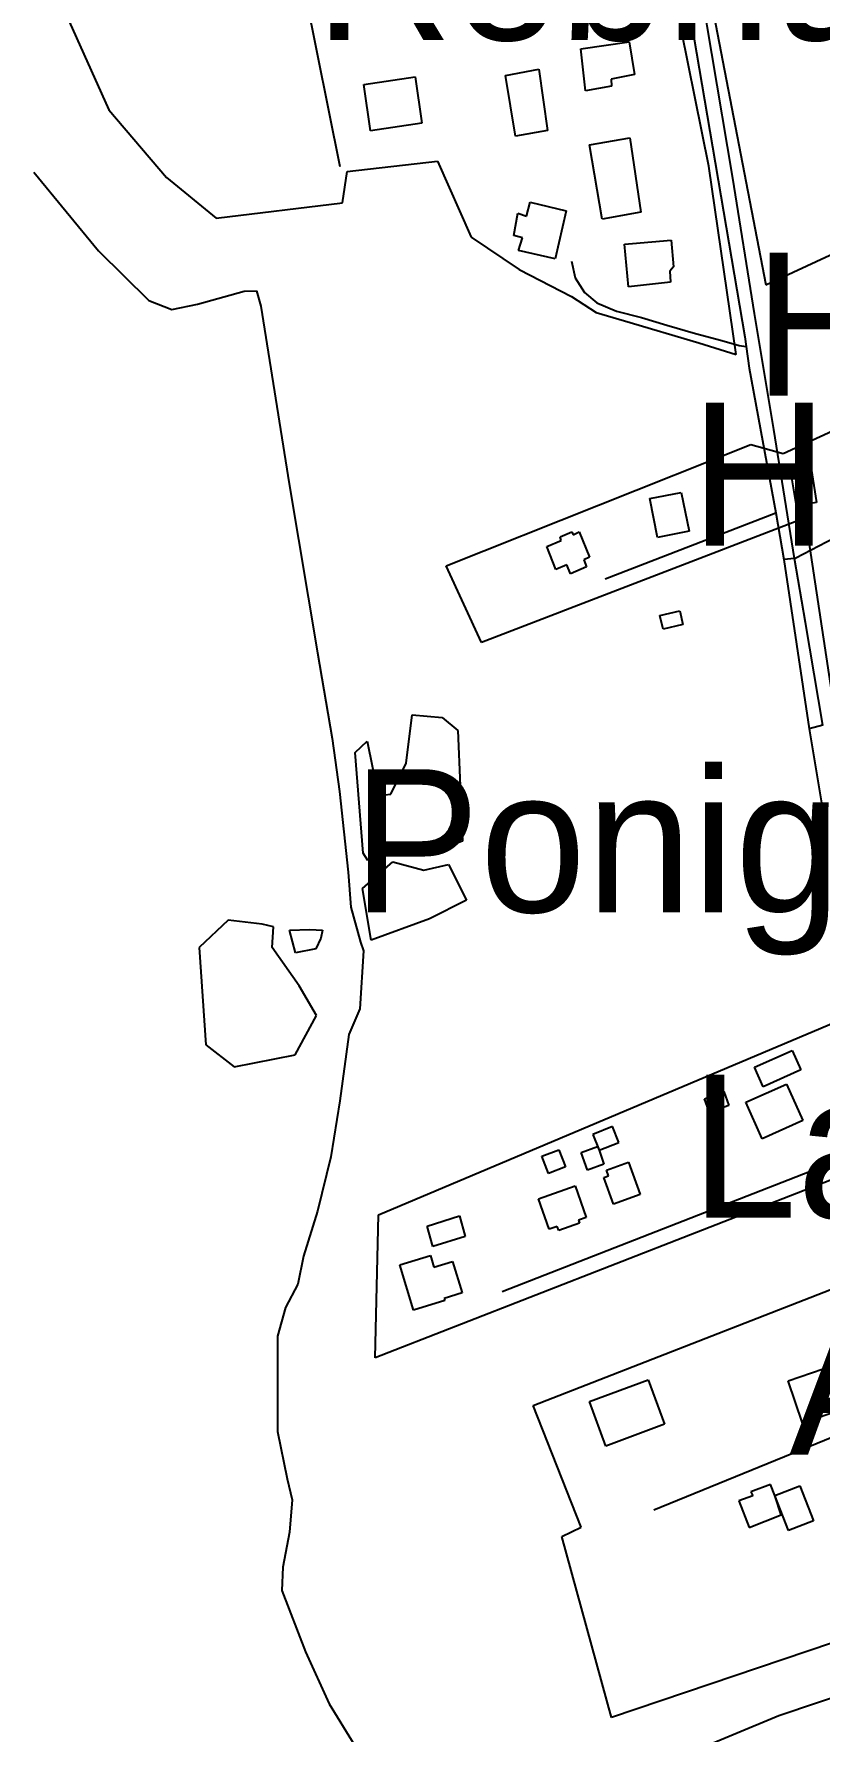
# Model space of a CAD drawing. Extents: x -3657 to 4700, y -7332 to 8131.
# Drawn here: x -3082 to -2844, y -4259 to -3743 of the extents above; entities that cross this region are included whole.
import ezdxf

# ---------------------------------------------------------------- set-up
doc = ezdxf.new("R2010")
doc.units = 0
for name, color, linetype in [('OSM_BUILDING_DETACHED', 9, 'CONTINUOUS'), ('OSM_BUILDING_GARAGE', 9, 'CONTINUOUS'), ('OSM_BUILDING_HOUSE', 9, 'CONTINUOUS'), ('OSM_BUILDING_YES', 9, 'CONTINUOUS'), ('OSM_HIGHWAY_PATH', 8, 'CONTINUOUS'), ('OSM_HIGHWAY_SECONDARY', 8, 'CONTINUOUS'), ('OSM_HIGHWAY_SERVICE', 8, 'CONTINUOUS'), ('OSM_LABELS', 8, 'CONTINUOUS'), ('OSM_LANDUSE_FARMLAND', 3, 'CONTINUOUS'), ('OSM_LANDUSE_RESIDENTIAL', 3, 'CONTINUOUS'), ('OSM_NATURAL_WATER', 4, 'CONTINUOUS'), ('OSM_WATERWAY_STREAM', 4, 'CONTINUOUS')]:
    doc.layers.add(name, color=color, linetype=linetype)

msp = doc.modelspace()

# ---------------------------------------------------------------- linework, layer by layer
at = {"layer": 'OSM_BUILDING_DETACHED'}
for p, q in [((-2908.547418, -4088.210019), (-2901.842754, -4085.774851)), ((-2901.842754, -4085.774851), (-2898.285641, -4095.571124)), ((-2909.336202, -4090.456157), (-2907.917907, -4089.94466)), ((-2906.401015, -4098.528909), (-2909.336202, -4090.456157)), ((-2907.917907, -4089.94466), (-2908.547418, -4088.210019)), ((-2929.192321, -4096.927702), (-2918.073501, -4093.002521)), ((-2925.946172, -4106.123522), (-2929.192321, -4096.927702)), ((-2918.073501, -4093.002521), (-2914.706, -4102.554165)), ((-2898.285641, -4095.571124), (-2906.401015, -4098.528909)), ((-2923.488807, -4105.256202), (-2925.946172, -4106.123522)), ((-2923.041323, -4106.523824), (-2923.488807, -4105.256202)), ((-2916.731051, -4104.288806), (-2923.041323, -4106.523824)), ((-2914.706, -4102.554165), (-2917.057183, -4103.377007)), ((-2917.057183, -4103.377007), (-2916.731051, -4104.288806)), ((-2971.346758, -4116.976147), (-2962.040624, -4114.107318)), ((-2967.122213, -4130.70872), (-2971.346758, -4116.976147)), ((-2962.040624, -4114.107318), (-2960.96363, -4117.621078)), ((-2960.96363, -4117.621078), (-2955.33596, -4115.886437)), ((-2955.33596, -4115.886437), (-2952.385604, -4125.471439)), ((-2957.671974, -4127.806533), (-2967.122213, -4130.70872)), ((-2952.385604, -4125.471439), (-2957.86917, -4127.161602)), ((-2957.86917, -4127.161602), (-2957.671974, -4127.806533))]:
    msp.add_line(p, q, dxfattribs=at)
at = {"layer": 'OSM_BUILDING_GARAGE'}
for p, q in [((-2852.521002, -3876.150175), (-2846.385172, -3875.14942)), ((-2846.385172, -3875.14942), (-2844.693837, -3885.434951)), ((-2850.829667, -3886.446825), (-2852.521002, -3876.150175)), ((-2844.693837, -3885.434951), (-2850.829667, -3886.446825)), ((-2863.579146, -4056.964245), (-2852.073518, -4051.849278)), ((-2852.073518, -4051.849278), (-2849.456879, -4057.74261)), ((-2860.962507, -4062.857576), (-2863.579146, -4056.964245)), ((-2849.456879, -4057.74261), (-2860.962507, -4062.857576)), ((-2963.056941, -4105.233963), (-2953.14405, -4102.076027)), ((-2953.14405, -4102.076027), (-2951.4603, -4108.336301)), ((-2961.327684, -4111.394162), (-2963.056941, -4105.233963)), ((-2951.4603, -4108.336301), (-2961.327684, -4111.394162)), ((-2857.375057, -4187.028951), (-2849.813349, -4184.048927)), ((-2849.813349, -4184.048927), (-2845.64948, -4194.634684)), ((-2853.203603, -4197.614708), (-2857.375057, -4187.028951)), ((-2845.64948, -4194.634684), (-2853.203603, -4197.614708))]:
    msp.add_line(p, q, dxfattribs=at)
at = {"layer": 'OSM_BUILDING_HOUSE'}
for p, q in [((-2916.351828, -3747.653318), (-2901.645558, -3745.518375)), ((-2901.645558, -3745.518375), (-2900.052821, -3755.448082)), ((-2914.933534, -3760.407376), (-2916.351828, -3747.653318)), ((-2982.245629, -3758.517062), (-2966.644392, -3756.237566)), ((-2966.644392, -3756.237566), (-2964.589003, -3770.303724)), ((-2900.052821, -3755.448082), (-2907.136708, -3756.860258)), ((-2907.136708, -3756.860258), (-2906.962265, -3758.9952)), ((-2980.19024, -3772.58322), (-2982.245629, -3758.517062)), ((-2906.962265, -3758.9952), (-2914.933534, -3760.407376)), ((-2964.589003, -3770.303724), (-2980.19024, -3772.58322)), ((-2913.689682, -3776.886464), (-2901.471115, -3774.762641)), ((-2909.798854, -3799.392317), (-2913.689682, -3776.886464)), ((-2901.471115, -3774.762641), (-2898.103614, -3797.268494)), ((-2936.716107, -3804.36273), (-2935.472256, -3797.624318)), ((-2935.472256, -3797.624318), (-2932.817694, -3798.513877)), ((-2932.817694, -3798.513877), (-2931.755869, -3794.255111)), ((-2931.755869, -3794.255111), (-2920.773569, -3796.91267)), ((-2920.773569, -3796.91267), (-2924.14107, -3811.445847)), ((-2898.103614, -3797.268494), (-2909.798854, -3799.392317)), ((-2934.061546, -3805.063258), (-2936.716107, -3804.36273)), ((-2935.297813, -3808.9662), (-2934.061546, -3805.063258)), ((-2903.063852, -3807.020289), (-2900.583733, -3806.842377)), ((-2901.827585, -3819.952259), (-2903.063852, -3807.020289)), ((-2900.583733, -3806.842377), (-2888.896078, -3805.774906)), ((-2888.896078, -3805.774906), (-2888.190723, -3813.925494)), ((-2924.14107, -3811.445847), (-2935.297813, -3808.9662)), ((-2889.078105, -3818.528964), (-2901.827585, -3819.952259)), ((-2888.190723, -3813.925494), (-2889.252548, -3815.170877)), ((-2889.252548, -3815.170877), (-2889.078105, -3818.528964)), ((-2895.335286, -3884.267404), (-2885.801618, -3882.365971)), ((-2893.022025, -3896.087425), (-2895.335286, -3884.267404)), ((-2885.801618, -3882.365971), (-2883.397344, -3894.163753)), ((-2922.578671, -3895.876155), (-2919.067066, -3894.408382)), ((-2922.282877, -3896.988104), (-2922.578671, -3895.876155)), ((-2919.067066, -3894.408382), (-2918.604413, -3895.286822)), ((-2918.604413, -3895.286822), (-2916.791727, -3894.408382)), ((-2916.791727, -3894.408382), (-2913.697267, -3902.069712)), ((-2883.397344, -3894.163753), (-2893.022025, -3896.087425)), ((-2926.666696, -3898.800581), (-2922.282877, -3896.988104)), ((-2923.921121, -3905.816981), (-2926.666696, -3898.800581)), ((-2920.591542, -3904.349208), (-2923.921121, -3905.816981)), ((-2919.476626, -3907.095723), (-2920.591542, -3904.349208)), ((-2914.56948, -3904.938541), (-2919.476626, -3907.095723)), ((-2913.697267, -3902.069712), (-2915.449277, -3902.892555)), ((-2915.449277, -3902.892555), (-2914.56948, -3904.938541)), ((-2866.173032, -4067.59448), (-2853.81036, -4062.11257)), ((-2853.81036, -4062.11257), (-2848.918382, -4073.154226)), ((-2861.27347, -4078.647256), (-2866.173032, -4067.59448)), ((-2848.918382, -4073.154226), (-2861.27347, -4078.647256)), ((-2853.309786, -4152.169341), (-2835.645575, -4146.120337)), ((-2913.697267, -4158.418496), (-2895.911705, -4151.835756)), ((-2895.911705, -4151.835756), (-2890.898376, -4165.368179)), ((-2848.933551, -4164.978997), (-2853.309786, -4152.169341)), ((-2908.683938, -4171.962038), (-2913.697267, -4158.418496)), ((-2831.269341, -4158.929993), (-2848.933551, -4164.978997)), ((-2890.898376, -4165.368179), (-2908.683938, -4171.962038)), ((-2858.709922, -4183.615266), (-2864.671309, -4185.839165)), ((-2857.375057, -4187.028951), (-2858.709922, -4183.615266)), ((-2864.087305, -4187.117907), (-2868.289097, -4188.641277)), ((-2868.289097, -4188.641277), (-2865.133961, -4196.714029)), ((-2864.671309, -4185.839165), (-2864.087305, -4187.117907)), ((-2855.441019, -4192.855565), (-2857.375057, -4187.028951)), ((-2865.133961, -4196.714029), (-2855.441019, -4192.855565))]:
    msp.add_line(p, q, dxfattribs=at)
at = {"layer": 'OSM_BUILDING_YES'}
for p, q in [((-2939.196226, -3755.803906), (-2929.101308, -3753.857994)), ((-2936.185195, -3774.228905), (-2939.196226, -3755.803906)), ((-2929.101308, -3753.857994), (-2926.439162, -3772.460906)), ((-2926.439162, -3772.460906), (-2936.185195, -3774.228905)), ((-2892.278748, -3919.760825), (-2886.294608, -3918.370888)), ((-2891.323106, -3923.908396), (-2892.278748, -3919.760825)), ((-2886.294608, -3918.370888), (-2885.331381, -3922.518459)), ((-2885.331381, -3922.518459), (-2891.323106, -3923.908396)), ((-2878.7329, -4066.50477), (-2872.900449, -4064.358708)), ((-2872.900449, -4064.358708), (-2871.383557, -4068.517398)), ((-2877.208423, -4070.652341), (-2878.7329, -4066.50477)), ((-2871.383557, -4068.517398), (-2877.208423, -4070.652341)), ((-2906.734731, -4074.966704), (-2912.673365, -4077.357395)), ((-2904.800694, -4079.748086), (-2906.734731, -4074.966704)), ((-2916.222893, -4082.839304), (-2911.262655, -4081.037947)), ((-2912.673365, -4077.357395), (-2910.739327, -4082.149896)), ((-2911.262655, -4081.037947), (-2910.739327, -4082.149896)), ((-2910.739327, -4082.149896), (-2904.800694, -4079.748086)), ((-2928.168419, -4083.995732), (-2922.965479, -4082.005343)), ((-2926.188875, -4089.166296), (-2928.168419, -4083.995732)), ((-2922.965479, -4082.005343), (-2920.985934, -4087.175907)), ((-2914.288855, -4088.165541), (-2916.222893, -4082.839304)), ((-2909.328617, -4086.364184), (-2914.288855, -4088.165541)), ((-2910.739327, -4082.149896), (-2909.328617, -4086.364184)), ((-2920.985934, -4087.175907), (-2926.188875, -4089.166296))]:
    msp.add_line(p, q, dxfattribs=at)
at = {"layer": 'OSM_HIGHWAY_PATH'}
for p, q in [((-2876.571329, -3749.076613), (-2882.456871, -3714.150286)), ((-2870.162459, -3786.938485), (-2876.571329, -3749.076613)), ((-2863.541224, -3828.03613), (-2870.162459, -3786.938485)), ((-2857.640513, -3863.251563), (-2863.541224, -3828.03613)), ((-2851.421255, -3902.425536), (-2857.640513, -3863.251563)), ((-2848.076507, -3921.873529), (-2851.421255, -3902.425536)), ((-2842.835644, -3953.063706), (-2848.076507, -3921.873529))]:
    msp.add_line(p, q, dxfattribs=at)
at = {"layer": 'OSM_HIGHWAY_SECONDARY'}
for p, q in [((-2883.564202, -3734.632392), (-2866.47641, -3835.185964)), ((-2866.47641, -3835.185964), (-2866.082018, -3838.099271)), ((-2866.082018, -3838.099271), (-2865.209805, -3844.626413)), ((-2865.209805, -3844.626413), (-2857.12477, -3888.548409)), ((-2857.12477, -3888.548409), (-2854.629482, -3902.803599)), ((-2854.629482, -3902.803599), (-2846.946422, -3954.164535)), ((-2846.946422, -3954.164535), (-2843.18453, -3976.692627))]:
    msp.add_line(p, q, dxfattribs=at)
at = {"layer": 'OSM_HIGHWAY_SERVICE'}
for p, q in [((-2989.412945, -3783.569279), (-3004.900415, -3706.488956)), ((-2919.173248, -3812.124136), (-2918.02041, -3817.227983)), ((-2918.02041, -3817.227983), (-2915.229328, -3821.664661)), ((-2915.229328, -3821.664661), (-2911.47502, -3824.833716)), ((-2911.47502, -3824.833716), (-2905.513633, -3827.335602)), ((-2905.513633, -3827.335602), (-2897.906418, -3829.270394)), ((-2708.385898, -3827.435677), (-2850.996525, -3902.3477)), ((-2897.906418, -3829.270394), (-2890.20819, -3831.572129)), ((-2890.20819, -3831.572129), (-2881.455722, -3834.17409)), ((-2881.455722, -3834.17409), (-2873.469284, -3836.297913)), ((-2873.469284, -3836.297913), (-2868.17533, -3837.743447)), ((-2868.17533, -3837.743447), (-2866.082018, -3838.099271)), ((-2908.972147, -3908.652452), (-2857.12477, -3888.548409)), ((-2851.421255, -3902.425536), (-2854.629482, -3902.803599)), ((-2850.996525, -3902.3477), (-2851.421255, -3902.425536)), ((-2842.835644, -3953.063706), (-2846.946422, -3954.164535)), ((-2940.27322, -4125.02666), (-2840.340357, -4086.041718)), ((-2894.099019, -4191.321075), (-2811.959302, -4157.851402))]:
    msp.add_line(p, q, dxfattribs=at)
at = {"layer": 'OSM_LANDUSE_FARMLAND'}
for p, q in [((-2878.861836, -3721.989529), (-2860.090294, -3819.307328)), ((-2860.090294, -3819.307328), (-2649.128501, -3721.800497))]:
    msp.add_line(p, q, dxfattribs=at)
at = {"layer": 'OSM_LANDUSE_RESIDENTIAL'}
for p, q in [((-2877.435957, -3783.269053), (-2892.286332, -3709.580175)), ((-3074.965669, -3732.297298), (-3059.705733, -3766.178392)), ((-3059.705733, -3766.178392), (-3042.215965, -3786.738334)), ((-2987.289296, -3784.903618), (-2959.825961, -3781.845758)), ((-2959.825961, -3781.845758), (-2949.655198, -3804.851988)), ((-3042.215965, -3786.738334), (-3027.160809, -3799.147688)), ((-2988.70759, -3794.466382), (-2987.289296, -3784.903618)), ((-2869.130972, -3840.545559), (-2877.435957, -3783.269053)), ((-3027.160809, -3799.147688), (-2988.70759, -3794.466382)), ((-2854.879769, -3870.601548), (-2707.945999, -3803.106228)), ((-2949.655198, -3804.851988), (-2935.093032, -3814.714978)), ((-2935.093032, -3814.714978), (-2919.165664, -3822.865566)), ((-2919.165664, -3822.865566), (-2911.687385, -3827.713665)), ((-2911.687385, -3827.713665), (-2903.048683, -3830.248909)), ((-2903.048683, -3830.248909), (-2880.469742, -3836.942844)), ((-2880.469742, -3836.942844), (-2869.130972, -3840.545559)), ((-2957.269997, -3904.682793), (-2864.633386, -3867.866153)), ((-2864.633386, -3867.866153), (-2854.879769, -3870.601548)), ((-2848.068923, -3890.116258), (-2946.553154, -3927.955891)), ((-2825.831282, -4037.694164), (-2848.068923, -3890.116258)), ((-2946.553154, -3927.955891), (-2957.269997, -3904.682793)), ((-2977.823888, -4101.753561), (-2825.831282, -4037.694164)), ((-2830.533648, -4087.409416), (-2978.809868, -4145.17518)), ((-2978.809868, -4145.17518), (-2977.823888, -4101.753561)), ((-2930.822981, -4159.663879), (-2824.746704, -4118.288247)), ((-2916.177386, -4196.558356), (-2930.822981, -4159.663879)), ((-2922.055343, -4199.482783), (-2916.177386, -4196.558356)), ((-2907.053279, -4254.435315), (-2922.055343, -4199.482783)), ((-2806.035838, -4220.220636), (-2907.053279, -4254.435315)), ((-2856.184296, -4253.790385), (-2803.381276, -4236.010316)), ((-2947.432951, -4291.696735), (-2856.184296, -4253.790385))]:
    msp.add_line(p, q, dxfattribs=at)
at = {"layer": 'OSM_NATURAL_WATER'}
for p, q in [((-2969.397551, -3964.627978), (-2967.569696, -3949.972487)), ((-2967.569696, -3949.972487), (-2958.415251, -3950.78421)), ((-2958.415251, -3950.78421), (-2953.735638, -3954.653793)), ((-2984.854683, -3961.369967), (-2981.198973, -3957.911804)), ((-2981.198973, -3957.911804), (-2977.937655, -3974.402012)), ((-2953.735638, -3954.653793), (-2952.30976, -3988.24578)), ((-2982.420071, -3991.904093), (-2984.854683, -3961.369967)), ((-2974.077164, -3973.990591), (-2969.397551, -3964.627978)), ((-2977.937655, -3974.402012), (-2974.077164, -3973.990591)), ((-2952.30976, -3988.24578), (-2959.628765, -3990.89222)), ((-2980.994193, -3994.150231), (-2982.420071, -3991.904093)), ((-2976.724141, -3992.115364), (-2980.994193, -3994.150231)), ((-2969.807112, -3989.468925), (-2976.724141, -3992.115364)), ((-2959.628765, -3990.89222), (-2969.807112, -3989.468925)), ((-2982.617267, -4002.701121), (-2973.462822, -3994.550533)), ((-2973.462822, -3994.550533), (-2964.004999, -3997.052419)), ((-2964.004999, -3997.052419), (-2956.579811, -3995.373375)), ((-2956.579811, -3995.373375), (-2951.088661, -4006.159283)), ((-2979.977875, -4018.368486), (-2982.617267, -4002.701121)), ((-2951.088661, -4006.159283), (-2962.275742, -4011.852463)), ((-3023.505099, -4012.275004), (-3032.249983, -4020.625743)), ((-3013.129555, -4013.498148), (-3023.505099, -4012.275004)), ((-3009.671041, -4014.309871), (-3013.129555, -4013.498148)), ((-3010.073018, -4020.625743), (-3009.671041, -4014.309871)), ((-2962.275742, -4011.852463), (-2979.977875, -4018.368486)), ((-3004.794232, -4015.321745), (-2998.688741, -4015.110475)), ((-3002.966377, -4022.238069), (-3004.794232, -4015.321745)), ((-2998.688741, -4015.110475), (-2994.82825, -4015.321745)), ((-2995.32124, -4017.756914), (-2996.860886, -4021.014925)), ((-2994.82825, -4015.321745), (-2995.32124, -4017.756914)), ((-3032.249983, -4020.625743), (-3030.217347, -4050.136877)), ((-3001.93489, -4032.223374), (-3010.073018, -4020.625743)), ((-2996.860886, -4021.014925), (-3002.966377, -4022.238069)), ((-2996.648521, -4041.185685), (-3001.93489, -4032.223374)), ((-3003.155989, -4053.194737), (-2996.648521, -4041.185685)), ((-3030.217347, -4050.136877), (-3021.669659, -4056.85305)), ((-3021.669659, -4056.85305), (-3003.155989, -4053.194737))]:
    msp.add_line(p, q, dxfattribs=at)
at = {"layer": 'OSM_WATERWAY_STREAM'}
for p, q in [((-3082.489455, -3785.126008), (-3062.838115, -3808.999559)), ((-3062.838115, -3808.999559), (-3047.578179, -3824.077591)), ((-3032.811233, -3825.245137), (-3018.62829, -3821.231001)), ((-3018.62829, -3821.231001), (-3014.911904, -3821.142045)), ((-3014.911904, -3821.142045), (-3013.546701, -3825.834471)), ((-3047.578179, -3824.077591), (-3040.630812, -3826.812986)), ((-3040.630812, -3826.812986), (-3032.811233, -3825.245137)), ((-3013.546701, -3825.834471), (-3004.938337, -3879.75289)), ((-3004.938337, -3879.75289), (-2996.329974, -3931.136066)), ((-2996.329974, -3931.136066), (-2991.832388, -3957.066723)), ((-2991.832388, -3957.066723), (-2989.678401, -3973.212226)), ((-2989.678401, -3973.212226), (-2987.039008, -3997.68623)), ((-2987.039008, -3997.68623), (-2986.159211, -4008.349823)), ((-2986.159211, -4008.349823), (-2983.224024, -4019.013417)), ((-2983.224024, -4019.013417), (-2982.344227, -4021.55978)), ((-2982.344227, -4021.55978), (-2983.519818, -4039.173057)), ((-2983.519818, -4039.173057), (-2986.849397, -4047.00118)), ((-2986.849397, -4047.00118), (-2989.587387, -4067.16082)), ((-2989.587387, -4067.16082), (-2992.325378, -4084.195883)), ((-2992.325378, -4084.195883), (-2996.329974, -4100.630493)), ((-2996.329974, -4100.630493), (-3000.53935, -4114.340827)), ((-3000.53935, -4114.340827), (-3002.298945, -4122.847239)), ((-3002.298945, -4122.847239), (-3006.015331, -4129.896997)), ((-3006.015331, -4129.896997), (-3008.457527, -4138.60356)), ((-3008.457527, -4138.60356), (-3008.457527, -4167.569839)), ((-3008.457527, -4167.569839), (-3005.522341, -4181.958462)), ((-3005.522341, -4181.958462), (-3004.05854, -4188.318812)), ((-3004.05854, -4188.318812), (-3004.839739, -4198.103965)), ((-3004.839739, -4198.103965), (-3006.895128, -4208.778678)), ((-3006.895128, -4208.778678), (-3007.190922, -4215.828437)), ((-3007.190922, -4215.828437), (-2999.947762, -4234.420228)), ((-2999.947762, -4234.420228), (-2992.810783, -4250.276625)), ((-2992.810783, -4250.276625), (-2985.180815, -4262.608142))]:
    msp.add_line(p, q, dxfattribs=at)

# ---------------------------------------------------------------- texts
at = {"layer": 'OSM_LABELS'}
for s, p in [('Rebhuhnweg', (-2997.15668, -3745.029117)), ('Hauptstraße', (-2863.671729, -3852.982021)), ('Hauptstraße', (-2883.048459, -3898.600431)), ('Poniglbach', (-2985.740603, -4009.870635)), ('Laubweg', (-2882.940785, -4102.660628)), ('Am Rehgrund', (-2853.02916, -4174.586238))]:
    msp.add_text(s, height=43.418293, dxfattribs=at).set_placement(p)

doc.saveas('drawing.dxf')
